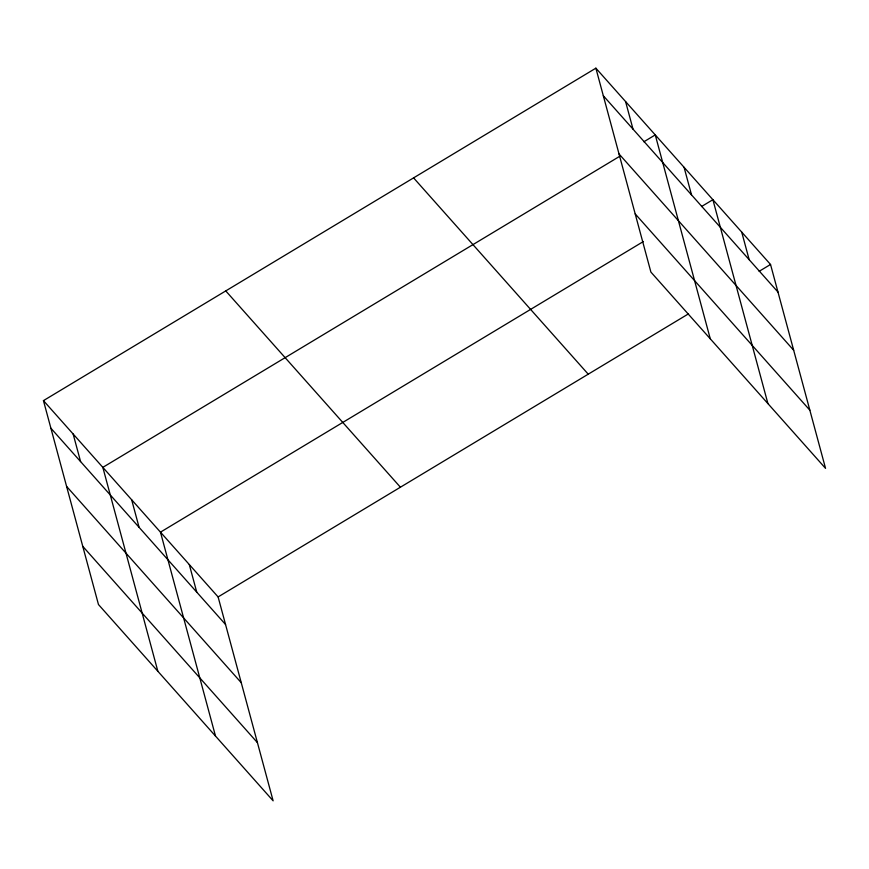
<?xml version="1.0" encoding="UTF-8"?>
<svg xmlns="http://www.w3.org/2000/svg" width="869" height="869" viewBox="0 0 869 869"><rect width="100%" height="100%" fill="white"/><g stroke="black" fill="none" stroke-linecap="round" stroke-linejoin="round"><path stroke-width="1.3" d="M43.45 400.631L218.108 596.927L273.127 800.827L98.469 604.531L43.45 400.631L595.873 68.173L770.531 264.469L825.55 468.369L650.892 272.073L595.873 68.173M619.934 156.17L102.835 467.37L157.854 671.27M643.864 141.777L655.259 134.912L710.277 338.812M643.397 241.517L160.472 532.154L215.49 736.043M701.5 206.55L712.895 199.696L767.914 403.585M218.108 596.927L688.498 313.839M759.137 271.334L770.531 264.469M603.325 95.775L777.983 292.071M619.021 153.954L793.679 350.25M635.196 213.893L809.854 410.19M413.579 177.884L588.237 374.181M225.755 290.919L400.413 487.216M50.902 428.232L225.56 624.529M66.598 486.412L241.256 682.708M82.772 546.351L257.43 742.647M741.713 232.088L749.165 259.679M684.077 167.304L691.528 194.906M625.571 101.543L633.012 129.144M189.29 564.535L196.742 592.137M131.654 499.762L139.094 527.364M73.137 434L80.589 461.602"/></g></svg>
